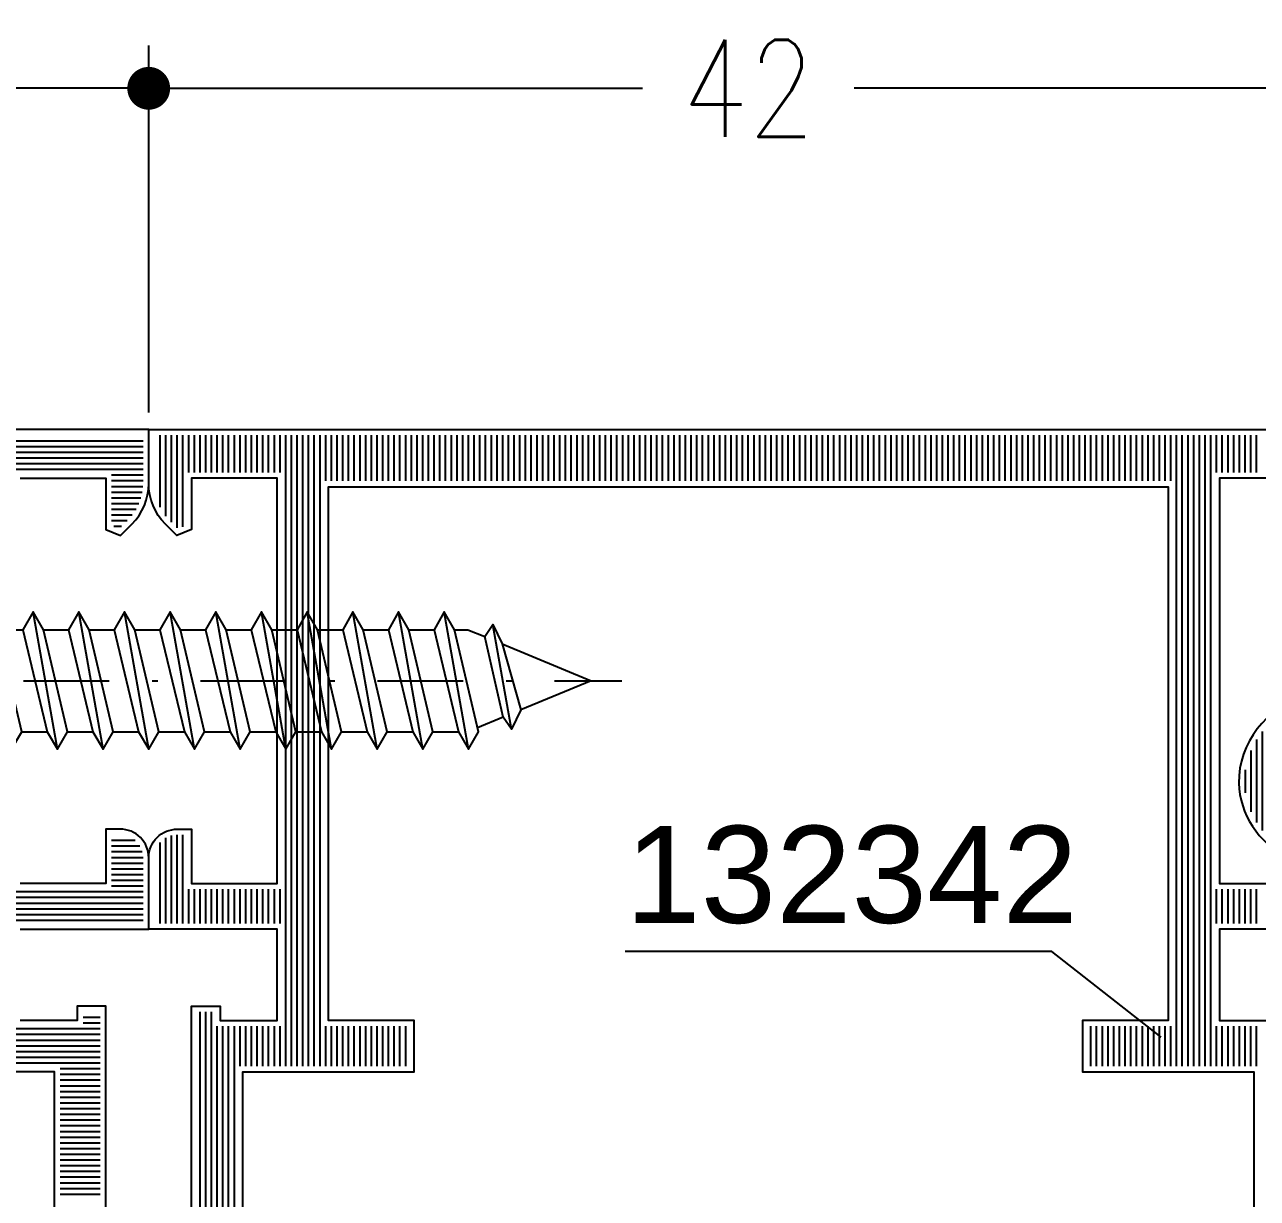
# Model space of a CAD drawing. Extents: x 15 to 184, y 134 to 230.
# Drawn here: x 50.03 to 71.62, y 188.63 to 209.2 of the extents above; entities that cross this region are included whole.
import ezdxf

# ---------------------------------------------------------------- set-up
doc = ezdxf.new("R2010")
doc.units = 0
doc.header["$LTSCALE"] = 6
doc.linetypes.add('CENTER', pattern=[1.02, 0.5, -0.25, 0.02, -0.25])
doc.layers.get('0').update_dxf_attribs({"color": 4, "linetype": 'CONTINUOUS'})
doc.layers.get('DEFPOINTS').update_dxf_attribs({"linetype": 'CONTINUOUS'})
for name, color, linetype in [('CENT_12', 40, 'CENTER'), ('CONST25', 3, 'CONTINUOUS'), ('DICHT_PAR', 3, 'CONTINUOUS'), ('DICHT_SCH', 3, 'CONTINUOUS'), ('KH_NOR', 7, 'CONTINUOUS'), ('KH_SCH', 3, 'CONTINUOUS'), ('KN_NOR', 7, 'CONTINUOUS'), ('KN_SCH', 3, 'CONTINUOUS'), ('LLMASSE', 7, 'CONTINUOUS'), ('PNR', 7, 'CONTINUOUS')]:
    doc.layers.add(name, color=color, linetype=linetype)
doc.styles.add('SIM80S00', font='simplex.shx', dxfattribs={"width": 0.8})
doc.styles.add('SWISSL', font='swissl_0.ttf')
doc.dimstyles.new('DOK-1ZU2-PUNKT', dxfattribs={"dimscale": 0.5, "dimtxt": 3.4, "dimasz": 1.5, "dimexe": 1.5, "dimexo": 0.6, "dimgap": 1.5, "dimtad": 0, "dimlfac": 2, "dimdsep": 46, "dimtxsty": 'SIM80S00', "dimblk": 'PUNKT', "dimblk1": 'PUNKT', "dimblk2": 'PUNKT', "dimcen": 0, "dimclrd": 3, "dimclre": 3, "dimclrt": 3, "dimadec": 0, "dimazin": 0, "dimtfac": 0.7, "dimtofl": 0, "dimtmove": 2, "dimatfit": 3, "dimldrblk": 'PUNKT', "dimfxl": 1, "dimtolj": 1, "dimarcsym": 0})

# ---------------------------------------------------------------- blocks, each defined once
blk = doc.blocks.new('*X8')
at = {"color": 0}
for p, q in [((68.60000000000001, 0.1999999999865872), (68.60000000000001, 41.80000000004023)), ((68.8, 0.1999999999811774), (68.8, 41.80000000005646)), ((69, 0.1999999999757676), (69, 41.80000000007269)), ((69.2, 0.1999999999703579), (69.2, 41.80000000008891)), ((69.4, 0.1999999999649481), (69.4, 41.80000000010514)), ((69.60000000000001, 0.1999999999595383), (69.60000000000001, 41.80000000012137)), ((47.8, 1.699999999999996), (47.8, 9.099999999999953)), ((48, 1.699999999999996), (48, 9.099999999999953)), ((48.2, 1.699999999999996), (48.2, 9.099999999999953)), ((48.40000000000001, 1.699999999999996), (48.40000000000001, 9.099999999999953)), ((48.6, 1.699999999999996), (48.6, 9.099999999999955)), ((48.8, 1.699999999999996), (48.8, 9.099999999999955)), ((49, 1.699999999999996), (49, 9.099999999999955)), ((52.8, 0.1999999999187748), (52.8, 6.100000000000065)), ((53, 0.1999999999261589), (53, 6.100000000000065)), ((53.2, 0.199999999933543), (53.2, 6.100000000000065)), ((53.40000000000001, 0.199999999940927), (53.40000000000001, 6.100000000000065)), ((53.6, 0.1999999999483111), (53.6, 6.100000000000065)), ((53.8, 0.1999999999556952), (53.8, 6.100000000000065)), ((43.2, 1.699999999999996), (43.2, 3.09999999999996)), ((43.40000000000001, 1.699999999999996), (43.40000000000001, 3.099999999999961)), ((43.6, 1.699999999999996), (43.6, 3.099999999999964)), ((43.8, 1.699999999999996), (43.8, 3.099999999999965)), ((44, 1.699999999999996), (44, 3.099999999999967)), ((44.2, 1.699999999999996), (44.2, 3.099999999999969)), ((44.40000000000001, 1.699999999999996), (44.40000000000001, 3.099999999999971)), ((44.6, 1.699999999999996), (44.6, 3.099999999999973)), ((44.8, 1.699999999999996), (44.8, 3.099999999999975)), ((45, 1.699999999999996), (45, 3.099999999999977)), ((45.2, 1.699999999999996), (45.2, 3.099999999999978)), ((45.40000000000001, 1.699999999999996), (45.40000000000001, 3.09999999999998)), ((45.6, 1.699999999999996), (45.6, 3.099999999999982)), ((45.8, 1.699999999999996), (45.8, 3.099999999999984)), ((46, 1.699999999999996), (46, 3.099999999999986)), ((46.2, 1.699999999999996), (46.2, 3.099999999999988)), ((46.40000000000001, 1.699999999999996), (46.40000000000001, 3.099999999999989)), ((46.6, 1.699999999999996), (46.6, 3.099999999999991)), ((46.8, 1.699999999999996), (46.8, 3.099999999999993)), ((47, 1.699999999999996), (47, 3.099999999999995)), ((47.2, 1.699999999999996), (47.2, 3.099999999999997)), ((47.40000000000001, 1.699999999999996), (47.40000000000001, 3.099999999999999)), ((47.6, 1.699999999999996), (47.6, 3.100000000000001)), ((49.2, 1.699999999999996), (49.2, 2.299999999999993)), ((49.40000000000001, 1.699999999999996), (49.40000000000001, 2.299999999999994)), ((54, 0.1999999999630793), (54, 1.299999999975175)), ((54.2, 0.1999999999704634), (54.2, 1.299999999983811)), ((54.40000000000001, 0.1999999999778475), (54.40000000000001, 1.299999999992447)), ((54.6, 0.1999999999852316), (54.6, 1.300000000001083)), ((54.8, 0.1999999999926157), (54.8, 1.300000000009719)), ((55, 0.1999999999999997), (55, 1.300000000018355)), ((55.2, 0.2254033306725743), (55.2, 1.300000000026991)), ((55.40000000000001, 0.3071796768112675), (55.40000000000001, 1.300000000035627)), ((55.6, 0.4708497375498517), (55.6, 1.300000000044263)), ((66.8, 0.7585786437626878), (66.8, 1.300000000003419)), ((67, 0.5784431261152603), (67, 1.300000000005698)), ((67.2, 0.4435652380833111), (67.2, 1.300000000007977)), ((67.4, 0.3434510600298082), (67.4, 1.300000000010257)), ((67.60000000000001, 0.2720475663577799), (67.60000000000001, 1.300000000012536)), ((67.8, 0.225884773938354), (67.8, 1.300000000014816)), ((68, 0.2030164002536159), (68, 1.300000000017095)), ((68.2, 0.1999999999974067), (68.2, 1.300000000019375)), ((68.4, 0.1999999999919969), (68.4, 1.300000000021654)), ((66.60000000000001, 0.9585786437626884), (66.60000000000001, 1.218796170286765))]:
    blk.add_line(p, q, dxfattribs=at)
blk = doc.blocks.new('B-LL132348')
at = {"layer": 'KN_NOR'}
blk.add_lwpolyline([(20.1999929999999, 1.499999999999997), (49.80000000000001, 1.499999999999996), (49.80000000000001, 2.499999999999995), (49.29999999999998, 2.499999999999994), (49.29999999994871, 4.499999999948724)], dxfattribs=at)
for points in [[(52.49999999994873, 4.500000000051281), (52.50000000009231, -9.230138875437888e-11), (55, -3.079134169858833e-16, 0.4142135626133889), (56, 1.000000000000001), (55.99999999993847, 1.500000000061535), (54.10000000002052, 1.499999999979493), (54.09999999997949, 4.499999999979495)], [(68.29999999994872, 4.500000000051279), (68.3000000000205, 1.500000000020514), (66.5, 1.5), (66.28786796564404, 0.9878679656440357), (66.68994949366115, 0.5857864376269044, 0.1989123673796576), (68.10416305603425, -8.881784197001252e-16), (70.00000000035894, -5.12812308177072e-11), (70.0000127271187, 42.00000000015383)]]:
    blk.add_lwpolyline(points, format="xyb", dxfattribs=at)
blk.add_lwpolyline([(68, 35.69999999999993), (49.30001272727236, 35.70000000000005), (49.30001272727247, 32.70000000000005), (47.49995672727232, 32.70000000000005), (47.49995672727232, 38.7), (22.50001272727263, 38.7), (22.50001272727263, 3.299999999999768), (47.5, 3.3), (47.5, 9.299999999999955), (49.30005599999981, 9.299999999999955), (49.30005599999981, 6.300000000000068), (68, 6.300000000000054), (68, 35.69999999999993)], close=True, dxfattribs=at)
at = {"layer": 'KN_SCH'}
blk.add_blockref('*X8', (0, 0), dxfattribs=at)
blk = doc.blocks.new('*X10')
at = {"color": 0}
for p, q in [((47.69995672727233, 38.8), (49.10001272729045, 38.8)), ((47.69995672727233, 38.6), (49.10001272729558, 38.6)), ((52.70001272742818, 38.8), (53.90001272727525, 38.8)), ((52.70001272744368, 38.6), (53.90001272727798, 38.6)), ((68.50001272740892, 38.8), (69.80001175746081, 38.8)), ((68.50001272742738, 38.6), (69.80001169685718, 38.6)), ((47.69995672727233, 38.40000000000001), (49.10001272730071, 38.40000000000001)), ((47.69995672727233, 38.2), (49.10001272730584, 38.2)), ((47.69995672727233, 38), (49.10001272731096, 38)), ((52.70001272745917, 38.40000000000001), (53.90001272728072, 38.40000000000001)), ((52.70001272747467, 38.2), (53.90001272728345, 38.2)), ((52.70001272749017, 38), (53.90001272728618, 38)), ((68.50001272744584, 38.40000000000001), (69.80001163625357, 38.40000000000001)), ((68.5000127274643, 38.2), (69.80001157564995, 38.2)), ((68.50001272748275, 38), (69.80001151504634, 38)), ((47.69995672727233, 37.8), (49.10001272731609, 37.8)), ((47.69995672727233, 37.6), (49.10001272732122, 37.6)), ((52.70001272750567, 37.8), (53.90001272728892, 37.8)), ((52.70001272752116, 37.6), (53.90001272729165, 37.6)), ((68.50001272750121, 37.8), (69.80001145444271, 37.8)), ((68.50001272751967, 37.6), (69.8000113938391, 37.6)), ((47.69995672727233, 37.4), (49.10001272732634, 37.4)), ((47.69995672727233, 37.2), (69.80001127263186, 37.2)), ((52.70001272753666, 37.4), (53.90001272729438, 37.4)), ((68.50001272753812, 37.4), (69.80001133323547, 37.4)), ((47.69995672727233, 37), (69.80001121202824, 37)), ((47.69995672727233, 36.8), (69.80001115142463, 36.8)), ((47.69995672727233, 36.6), (69.800011090821, 36.6)), ((47.69995672727233, 36.4), (69.80001103021739, 36.4)), ((47.69995672727233, 36.2), (69.80001096961377, 36.2)), ((47.69995672727233, 36), (69.80001090901015, 36)), ((47.69995672727233, 35.8), (49.10001272727235, 35.8)), ((47.69995672727233, 35.6), (49.10001272727236, 35.6)), ((68.19999999999999, 35.8), (69.80001084840653, 35.8)), ((68.19999999999999, 35.6), (69.80001078780292, 35.6)), ((47.69995672727233, 35.4), (49.10001272727236, 35.4)), ((47.69995672727233, 35.2), (49.10001272727237, 35.2)), ((47.69995672727233, 35), (49.10001272727238, 35)), ((68.19999999999999, 35.4), (69.8000107271993, 35.4)), ((68.19999999999999, 35.2), (69.80001066659568, 35.2)), ((68.19999999999999, 35), (69.80001060599206, 35)), ((47.69995672727233, 34.8), (49.10001272727239, 34.8)), ((47.69995672727233, 34.6), (49.10001272727239, 34.6)), ((68.19999999999999, 34.8), (69.80001054538845, 34.8)), ((68.19999999999999, 34.6), (69.80001048478482, 34.6)), ((47.69995672727233, 34.4), (49.10001272727241, 34.4)), ((47.69995672727233, 34.2), (49.10001272727241, 34.2)), ((68.19999999999999, 34.4), (69.80001042418121, 34.4)), ((68.19999999999999, 34.2), (69.8000103635776, 34.2)), ((47.69995672727233, 34), (49.10001272727242, 34)), ((47.69995672727233, 33.8), (49.10001272727243, 33.8)), ((68.19999999999999, 34), (69.80001030297397, 34)), ((68.19999999999999, 33.8), (69.80001024237036, 33.8)), ((47.69995672727233, 33.6), (49.10001272727244, 33.6)), ((47.69995672727233, 33.4), (49.10001272727244, 33.4)), ((68.19999999999999, 33.6), (69.80001018176674, 33.6)), ((68.19999999999999, 33.4), (69.80001012116313, 33.4)), ((47.69995672727233, 33.2), (49.10001272727245, 33.2)), ((47.69995672727233, 33), (49.10001272727246, 33)), ((68.19999999999999, 33.2), (69.8000100605595, 33.2)), ((68.19999999999999, 33), (69.80000999995589, 33)), ((68.19999999999999, 32.8), (69.80000993935226, 32.8)), ((68.19999999999999, 32.6), (69.80000987874865, 32.6)), ((68.19999999999999, 32.4), (69.80000981814503, 32.4)), ((68.19999999999999, 32.2), (69.80000975754142, 32.2)), ((68.19999999999999, 32), (69.80000969693779, 32)), ((68.19999999999999, 31.8), (69.80000963633418, 31.8)), ((68.19999999999999, 31.6), (69.80000957573056, 31.6)), ((68.19999999999999, 31.4), (69.80000951512694, 31.4)), ((68.19999999999999, 31.2), (69.80000945452332, 31.2)), ((68.19999999999999, 31), (69.80000939391971, 31)), ((68.19999999999999, 30.8), (69.80000933331608, 30.8)), ((68.19999999999999, 30.6), (69.80000927271247, 30.6)), ((68.19999999999999, 30.4), (69.80000921210885, 30.4)), ((68.19999999999999, 30.2), (69.80000915150524, 30.2)), ((68.19999999999999, 30), (69.80000909090161, 30)), ((68.19999999999999, 29.8), (69.800009030298, 29.8)), ((68.19999999999999, 29.6), (69.80000896969437, 29.6)), ((68.19999999999999, 29.4), (69.80000890909076, 29.4)), ((68.19999999999999, 29.2), (69.80000884848714, 29.2)), ((68.19999999999999, 29), (69.80000878788353, 29)), ((68.19999999999999, 28.8), (69.8000087272799, 28.8)), ((68.19999999999999, 28.6), (69.80000866667629, 28.6)), ((68.19999999999999, 28.4), (69.80000860607267, 28.4)), ((68.19999999999999, 28.2), (69.80000854546905, 28.2)), ((68.19999999999999, 28), (69.80000848486543, 28)), ((68.19999999999999, 27.8), (69.80000842426182, 27.8)), ((68.19999999999999, 27.6), (69.80000836365821, 27.6)), ((68.19999999999999, 27.4), (69.80000830305458, 27.4)), ((68.19999999999999, 27.2), (69.80000824245097, 27.2)), ((68.19999999999999, 27), (69.80000818184735, 27)), ((68.19999999999999, 26.8), (69.80000812124374, 26.8)), ((68.19999999999999, 26.6), (69.80000806064011, 26.6)), ((68.19999999999999, 26.4), (69.8000080000365, 26.4)), ((68.19999999999999, 26.2), (69.80000793943287, 26.2)), ((68.19999999999999, 26), (69.80000787882926, 26)), ((68.19999999999999, 25.8), (69.80000781822564, 25.8)), ((68.19999999999999, 25.6), (69.80000775762203, 25.6)), ((68.19999999999999, 25.4), (69.8000076970184, 25.4)), ((68.19999999999999, 25.2), (69.80000763641479, 25.2)), ((68.19999999999999, 25), (69.80000757581116, 25)), ((68.19999999999999, 24.8), (69.80000751520755, 24.8)), ((68.19999999999999, 24.6), (69.80000745460393, 24.6)), ((68.19999999999999, 24.4), (69.80000739400032, 24.4)), ((68.19999999999999, 24.2), (69.80000733339669, 24.2)), ((68.19999999999999, 24), (69.80000727279308, 24)), ((68.19999999999999, 23.8), (69.80000721218946, 23.8)), ((68.19999999999999, 23.6), (69.80000715158585, 23.6)), ((68.19999999999999, 23.4), (69.80000709098222, 23.4)), ((68.19999999999999, 23.2), (69.80000703037861, 23.2)), ((68.19999999999999, 23), (69.80000696977498, 23)), ((68.19999999999999, 22.8), (69.80000690917137, 22.8)), ((68.19999999999999, 22.6), (69.80000684856775, 22.6)), ((68.19999999999999, 22.4), (69.80000678796414, 22.4)), ((68.19999999999999, 22.2), (69.80000672736051, 22.2)), ((68.19999999999999, 22), (69.8000066667569, 22)), ((68.19999999999999, 21.8), (69.80000660615327, 21.8)), ((68.19999999999999, 21.6), (69.80000654554966, 21.6)), ((68.19999999999999, 21.4), (69.80000648494604, 21.4)), ((68.19999999999999, 21.2), (69.80000642434243, 21.2)), ((68.19999999999999, 21), (69.8000063637388, 21)), ((68.19999999999999, 20.8), (69.80000630313519, 20.8)), ((68.19999999999999, 20.6), (69.80000624253158, 20.6)), ((68.19999999999999, 20.4), (69.80000618192796, 20.4)), ((68.2, 20.2), (69.80000612132434, 20.2)), ((68.2, 20), (69.80000606072072, 20)), ((68.2, 19.8), (69.80000600011711, 19.8)), ((68.2, 19.6), (69.80000593951348, 19.6)), ((68.2, 19.4), (69.80000587890987, 19.4)), ((68.2, 19.2), (69.80000581830625, 19.2)), ((68.2, 19), (69.80000575770264, 19)), ((68.2, 18.8), (69.80000569709901, 18.8)), ((68.2, 18.6), (69.8000056364954, 18.6)), ((68.2, 18.4), (69.80000557589177, 18.4)), ((68.2, 18.2), (69.80000551528816, 18.2)), ((68.2, 18), (69.80000545468454, 18)), ((68.2, 17.8), (69.80000539408093, 17.8)), ((68.2, 17.6), (69.8000053334773, 17.6)), ((68.2, 17.4), (69.80000527287369, 17.4)), ((68.2, 17.2), (69.80000521227007, 17.2)), ((68.2, 17), (69.80000515166645, 17)), ((68.2, 16.8), (69.80000509106283, 16.8)), ((68.2, 16.6), (69.80000503045922, 16.6)), ((68.2, 16.4), (69.80000496985559, 16.4)), ((68.2, 16.2), (69.80000490925198, 16.2)), ((68.2, 16), (69.80000484864836, 16)), ((68.2, 15.8), (69.80000478804475, 15.8)), ((68.2, 15.6), (69.80000472744112, 15.6)), ((68.2, 15.4), (69.80000466683751, 15.4)), ((68.2, 15.2), (69.80000460623388, 15.2)), ((68.2, 15), (69.80000454563027, 15)), ((68.2, 14.8), (69.80000448502665, 14.8)), ((68.2, 14.6), (69.80000442442304, 14.6)), ((68.2, 14.4), (69.80000436381941, 14.4)), ((68.2, 14.2), (69.8000043032158, 14.2)), ((68.2, 14), (69.80000424261218, 14)), ((68.2, 13.8), (69.80000418200856, 13.8)), ((68.2, 13.6), (69.80000412140495, 13.6)), ((68.2, 13.4), (69.80000406080133, 13.4)), ((68.2, 13.2), (69.80000400019772, 13.2)), ((68.2, 13), (69.80000393959409, 13)), ((68.2, 12.8), (69.80000387899048, 12.8)), ((68.2, 12.6), (69.80000381838686, 12.6)), ((68.2, 12.4), (69.80000375778324, 12.4)), ((68.2, 12.2), (69.80000369717962, 12.2)), ((68.2, 12), (69.80000363657601, 12)), ((68.2, 11.8), (69.80000357597238, 11.8)), ((68.2, 11.6), (69.80000351536877, 11.6)), ((68.2, 11.4), (69.80000345476515, 11.4)), ((68.2, 11.2), (69.80000339416154, 11.2)), ((68.2, 11), (69.80000333355791, 11)), ((68.2, 10.8), (69.8000032729543, 10.8)), ((68.2, 10.6), (69.80000321235067, 10.6)), ((68.2, 10.4), (69.80000315174706, 10.4)), ((68.2, 10.2), (69.80000309114344, 10.2)), ((68.2, 10), (69.80000303053983, 10)), ((68.2, 9.8), (69.8000029699362, 9.8)), ((68.2, 9.600000000000001), (69.80000290933259, 9.600000000000001)), ((68.2, 9.4), (69.80000284872897, 9.4)), ((68.2, 9.200000000000001), (69.80000278812535, 9.200000000000001)), ((47.7, 9), (49.10005599999982, 9)), ((47.7, 8.8), (49.10005599999982, 8.8)), ((68.2, 9), (69.80000272752173, 9)), ((68.2, 8.8), (69.80000266691812, 8.8)), ((47.7, 8.6), (49.10005599999982, 8.6)), ((47.7, 8.4), (49.10005599999982, 8.4)), ((68.2, 8.6), (69.8000026063145, 8.6)), ((68.2, 8.4), (69.80000254571088, 8.4)), ((47.7, 8.200000000000001), (49.10005599999982, 8.200000000000001)), ((47.7, 8), (49.10005599999981, 8)), ((47.7, 7.800000000000001), (49.10005599999981, 7.800000000000001)), ((68.2, 8.200000000000001), (69.80000248510726, 8.200000000000001)), ((68.2, 8), (69.80000242450365, 8)), ((68.2, 7.800000000000001), (69.80000236390002, 7.800000000000001)), ((47.7, 7.600000000000001), (49.10005599999981, 7.600000000000001)), ((47.7, 7.4), (49.10005599999981, 7.4)), ((68.2, 7.600000000000001), (69.80000230329641, 7.600000000000001)), ((68.2, 7.4), (69.80000224269278, 7.4)), ((47.7, 7.2), (49.10005599999981, 7.2)), ((47.7, 7), (49.10005599999981, 7)), ((68.2, 7.2), (69.80000218208917, 7.2)), ((68.2, 7), (69.80000212148555, 7)), ((47.7, 6.800000000000001), (49.10005599999981, 6.800000000000001)), ((47.7, 6.600000000000001), (49.10005599999981, 6.600000000000001)), ((68.2, 6.800000000000001), (69.80000206088194, 6.800000000000001)), ((68.2, 6.600000000000001), (69.80000200027833, 6.600000000000001)), ((47.7, 6.4), (49.10005599999981, 6.4)), ((47.7, 6.2), (49.10005599999981, 6.2)), ((68.2, 6.4), (69.8000019396747, 6.4)), ((68.2, 6.2), (69.80000187907109, 6.2)), ((47.7, 6), (69.80000181846746, 6)), ((47.7, 5.800000000000001), (69.80000175786385, 5.800000000000001)), ((47.7, 5.600000000000001), (69.80000169726023, 5.600000000000001)), ((47.7, 5.4), (69.80000163665662, 5.4)), ((47.7, 5.2), (69.80000157605299, 5.2)), ((47.70000000000001, 5), (69.80000151544938, 5)), ((47.70000000000001, 4.800000000000001), (69.80000145484576, 4.800000000000001)), ((47.70000000000001, 4.600000000000001), (49.09999999994615, 4.600000000000001)), ((47.70000000000001, 4.4), (49.09999999995127, 4.4)), ((52.69999999994553, 4.600000000000001), (53.89999999997812, 4.600000000000001)), ((52.69999999995191, 4.4), (53.89999999998086, 4.4)), ((68.49999999994634, 4.600000000000001), (69.80000139424214, 4.600000000000001)), ((68.49999999995113, 4.4), (69.80000133363852, 4.4)), ((47.70000000000001, 4.2), (49.0999999999564, 4.2)), ((47.70000000000001, 4), (49.09999999996153, 4)), ((52.69999999995829, 4.2), (53.89999999998359, 4.2)), ((52.69999999996467, 4), (53.89999999998633, 4)), ((68.49999999995592, 4.2), (69.80000127303491, 4.2)), ((68.49999999996069, 4), (69.80000121243128, 4)), ((47.70000000000001, 3.8), (49.09999999996665, 3.8)), ((47.70000000000001, 3.6), (49.09999999997178, 3.6)), ((52.69999999997106, 3.8), (53.89999999998906, 3.8)), ((52.69999999997744, 3.6), (53.8999999999918, 3.6)), ((68.49999999996548, 3.8), (69.80000115182767, 3.8)), ((68.49999999997026, 3.6), (69.80000109122405, 3.6)), ((47.70000000000001, 3.4), (49.0999999999769, 3.4)), ((47.70000000000001, 3.2), (49.09999999998203, 3.2)), ((52.69999999998382, 3.4), (53.89999999999453, 3.4)), ((52.6999999999902, 3.2), (53.89999999999727, 3.2)), ((68.49999999997505, 3.4), (69.80000103062044, 3.4)), ((68.49999999997983, 3.2), (69.80000097001681, 3.2)), ((20.8999929999871, 3), (49.09999999998715, 3)), ((20.89999299999223, 2.8), (49.09999999999228, 2.8)), ((20.89999299999735, 2.6), (49.09999999999741, 2.6)), ((52.69999999999659, 3), (53.90000000000001, 3)), ((52.70000000000297, 2.8), (53.90000000000275, 2.8)), ((52.70000000000935, 2.6), (53.90000000000548, 2.6)), ((68.49999999998461, 3), (69.8000009094132, 3)), ((68.4999999999894, 2.8), (69.80000084880957, 2.8)), ((68.49999999999419, 2.6), (69.80000078820596, 2.6)), ((20.39999299999989, 2.2), (49.6, 2.2)), ((20.89999300000248, 2.4), (49.10000000000253, 2.4)), ((52.70000000001573, 2.4), (53.90000000000822, 2.4)), ((52.70000000002211, 2.2), (53.90000000001096, 2.2)), ((68.49999999999896, 2.4), (69.80000072760234, 2.4)), ((68.50000000000375, 2.2), (69.80000066699873, 2.2)), ((20.39999299999989, 2), (49.60000000000001, 2)), ((20.39999299999989, 1.8), (49.60000000000001, 1.8)), ((52.70000000002849, 2), (53.90000000001369, 2)), ((52.70000000003488, 1.8), (53.90000000001643, 1.8)), ((68.50000000000854, 2), (69.8000006063951, 2)), ((68.50000000001332, 1.8), (69.80000054579149, 1.8)), ((52.70000000004126, 1.6), (53.90000000001916, 1.6)), ((52.70000000004764, 1.4), (53.9000000000219, 1.4)), ((68.5000000000181, 1.6), (69.80000048518787, 1.6)), ((68.5000000000229, 1.4), (69.80000042458425, 1.4)), ((52.70000000005402, 1.2), (55.79999999997538, 1.2)), ((52.7000000000604, 1), (55.79999999999995, 1)), ((66.5585786437627, 1), (69.80000030337702, 1)), ((66.59221437134656, 1.2), (69.80000036398063, 1.2)), ((52.70000000006678, 0.8), (55.77459666932742, 0.8)), ((52.70000000007316, 0.6000000000000001), (55.69282032318873, 0.6000000000000001)), ((66.75857864376269, 0.8), (69.8000002427734, 0.8)), ((66.97279220613584, 0.6000000000000001), (69.80000018216978, 0.6000000000000001)), ((52.70000000007954, 0.4), (55.52915026245015, 0.4)), ((67.27954193091081, 0.3999999999999999), (69.80000012156616, 0.4))]:
    blk.add_line(p, q, dxfattribs=at)
blk = doc.blocks.new('B-LL132342')
at = {"layer": 'KH_NOR'}
blk.add_lwpolyline([(20.1999929999999, 1.499999999999997), (49.80000000000001, 1.499999999999996), (49.80000000000001, 2.499999999999995), (49.29999999999998, 2.499999999999994), (49.29999999994871, 4.499999999948724), (52.49999999994873, 4.500000000051281), (52.50000000009231, -9.230138875437888e-11), (55, -3.079134169858833e-16, 0.4142135626133889), (56, 1.000000000000001), (55.99999999993847, 1.500000000061535), (54.10000000002052, 1.499999999979493), (54.09999999997949, 4.499999999979495), (68.29999999994872, 4.500000000051279), (68.3000000000205, 1.500000000020514), (66.5, 1.5), (66.28786796564404, 0.9878679656440357), (66.68994949366115, 0.5857864376269044, 0.1989123673796576), (68.10416305603425, -8.881784197001252e-16), (70.00000000035894, -5.12812308177072e-11), (70.0000127271187, 42.00000000015383)], format="xyb", dxfattribs=at)
for points in [[(68.30001272725201, 40.50000000002051), (68.3000127275289, 37.49999999984617), (54.10001272729302, 37.49999999997949), (54.10001272725201, 40.49999999997949)], [(52.50001272718023, 41.9999999999077), (52.5000127275289, 37.49999999984617), (49.30001272732379, 37.49999999994872), (49.30001272727251, 39.50000000000001)]]:
    blk.add_lwpolyline(points, dxfattribs=at)
blk.add_lwpolyline([(22.50001272727264, 3.299999999999767), (47.50000000000001, 3.3), (47.5, 9.299999999999955), (49.30005599999981, 9.299999999999955), (49.30005599999981, 6.300000000000068), (68, 6.300000000000054), (68, 35.69999999999993), (49.30001272727236, 35.70000000000005), (49.30001272727247, 32.70000000000005), (47.49995672727232, 32.70000000000005), (47.49995672727231, 38.7), (22.50001272727263, 38.7), (22.50001272727264, 3.299999999999767)], close=True, dxfattribs=at)
at = {"layer": 'KH_SCH'}
blk.add_blockref('*X10', (0, 0), dxfattribs=at)
blk = doc.blocks.new('PUNKT')
at = {"color": 0, "linetype": 'CONTINUOUS'}
blk.add_line((-0.5, 0), (-1, 0), dxfattribs=at)
at = {"color": 0, "linetype": 'CONTINUOUS', "const_width": 0.5}
blk.add_lwpolyline([(-0.25, 0, 1), (0.25, 0, 1)], format="xyb", close=True, dxfattribs=at)
blk = doc.blocks.new('*D35')
at = {"color": 3, "linetype": 'ByBlock', "transparency": 16777216}
for p, q in [((31.20583859206397, 202.4000046136364), (31.20583859206397, 208.829465961509)), ((52.20583859216649, 202.3999982502565), (52.20583859216649, 208.829465961509)), ((31.95583859206397, 208.079465961509), (39.85488621116286, 208.079465961509)), ((51.45583859216649, 208.079465961509), (43.55679097306761, 208.079465961509))]:
    blk.add_line(p, q, dxfattribs=at)
at = {"layer": 'DEFPOINTS', "color": 0, "linetype": 'ByBlock', "transparency": 16777216}
for p in [(52.20583859216649, 208.079465961509), (31.20583859206397, 202.1000046136364), (52.20583859216649, 202.0999982502565)]:
    blk.add_point(p, dxfattribs=at)
at = {"color": 3, "linetype": 'ByBlock', "transparency": 16777216, "xscale": 0.75, "yscale": 0.75, "zscale": 0.75, "rotation": 180}
blk.add_blockref('PUNKT', (31.20583859206397, 208.079465961509), dxfattribs=at)
at = {"color": 3, "linetype": 'ByBlock', "transparency": 16777216, "xscale": 0.75, "yscale": 0.75, "zscale": 0.75}
blk.add_blockref('PUNKT', (52.20583859216649, 208.079465961509), dxfattribs=at)
at = {"color": 3, "linetype": 'ByBlock', "transparency": 16777216, "insert": (41.70583859211523, 208.079465961509), "char_height": 1.7, "attachment_point": 5, "style": 'SIM80S00'}
blk.add_mtext('\\A1;42', dxfattribs=at)
blk = doc.blocks.new('*D36')
at = {"color": 3, "linetype": 'ByBlock', "transparency": 16777216}
for p, q in [((52.20583859216649, 202.3999982502565), (52.20583859216649, 208.829465961509)), ((73.20583859226905, 202.4000046136364), (73.20583859226905, 208.829465961509)), ((52.95583859216649, 208.079465961509), (60.85488621126539, 208.079465961509)), ((72.45583859226905, 208.079465961509), (64.55679097317015, 208.079465961509))]:
    blk.add_line(p, q, dxfattribs=at)
at = {"layer": 'DEFPOINTS', "color": 0, "linetype": 'ByBlock', "transparency": 16777216}
for p in [(73.20583859226905, 208.079465961509), (52.20583859216649, 202.0999982502565), (73.20583859226905, 202.1000046136364)]:
    blk.add_point(p, dxfattribs=at)
at = {"color": 3, "linetype": 'ByBlock', "transparency": 16777216, "xscale": 0.75, "yscale": 0.75, "zscale": 0.75, "rotation": 180}
blk.add_blockref('PUNKT', (52.20583859216649, 208.079465961509), dxfattribs=at)
at = {"color": 3, "linetype": 'ByBlock', "transparency": 16777216, "xscale": 0.75, "yscale": 0.75, "zscale": 0.75}
blk.add_blockref('PUNKT', (73.20583859226905, 208.079465961509), dxfattribs=at)
at = {"color": 3, "linetype": 'ByBlock', "transparency": 16777216, "insert": (62.70583859221777, 208.079465961509), "char_height": 1.7, "attachment_point": 5, "style": 'SIM80S00'}
blk.add_mtext('\\A1;42', dxfattribs=at)
blk = doc.blocks.new('003')
at = {"layer": 'CENT_12', "linetype": 'CENTER'}
blk.add_lwpolyline([(-4.083084397762079, 0), (54.0710286918814, 5.684341886080801e-14)], dxfattribs=at)
at = {"layer": 'CONST25'}
blk.add_lwpolyline([(-3.500000000000085, 0, -0.1638335059844092), (-2.033705591735156, 4.354838709677381, -0.2344685383368201), (-1.237357592883086, 4.75), (0, 4.75), (0, -4.75), (-1.237357592883086, -4.75, -0.234468538336819), (-2.033705591735156, -4.354838709677381, -0.1638335059844072)], format="xyb", close=True, dxfattribs=at)
for points in [[(-3.139407869106861, 2.249999999999886), (-1.500000000000085, 2.249999999999886)], [(-1.500000000000085, 2.25), (-0.8971143170300593, 0)], [(16.70000000000013, -2.39999999999992), (15.85186722279241, 2.410000000000025)], [(18.30000000000013, -2.39999999999992), (17.4518672227924, 2.410000000000025)], [(19.90000000000012, -2.39999999999992), (19.0518672227924, 2.410000000000025)], [(21.50000000000011, -2.39999999999992), (20.65186722279239, 2.410000000000025)], [(23.10000000000011, -2.39999999999992), (22.25186722279238, 2.410000000000025)], [(24.7000000000001, -2.39999999999992), (23.85186722279238, 2.410000000000025)], [(26.3000000000001, -2.39999999999992), (25.45186722279237, 2.410000000000025)], [(27.90000000000009, -2.39999999999992), (27.05186722279237, 2.410000000000025)], [(29.50000000000009, -2.39999999999992), (28.65186722279236, 2.410000000000025)], [(31.10000000000009, -2.39999999999992), (30.25186722279236, 2.410000000000025)], [(32.70000000000008, -2.39999999999992), (31.85186722279236, 2.410000000000025)], [(34.30000000000008, -2.39999999999992), (33.45186722279235, 2.410000000000025)], [(35.90000000000007, -2.39999999999992), (35.05186722279235, 2.410000000000025)], [(37.50000000000006, -2.39999999999992), (36.65186722279234, 2.410000000000025)], [(39.10000000000006, -2.39999999999992), (38.25186722279233, 2.410000000000025)], [(40.70000000000005, -2.39999999999992), (39.85186722279233, 2.410000000000025)], [(42.30000000000005, -2.39999999999992), (41.45186722279232, 2.410000000000025)], [(43.90000000000004, -2.39999999999992), (43.05186722279232, 2.410000000000025)], [(45.50000000000004, -2.39999999999992), (44.65186722279231, 2.410000000000025)], [(47.10000000000003, -2.39999999999992), (46.25186722279231, 2.410000000000025)], [(48.70000000000002, -2.39999999999992), (47.85186722279233, 2.410000000000025)], [(0.6999999999999886, 1.79000000000002), (15.49391005589487, 1.79000000000002)], [(16.20982438968997, 1.79000000000002), (17.09391005589484, 1.79000000000002)], [(17.80982438968996, 1.79000000000002), (18.69391005589483, 1.790000000000077)], [(19.40982438968996, 1.790000000000077), (20.29391005589483, 1.790000000000077)], [(21.00982438968995, 1.790000000000077), (21.89391005589482, 1.790000000000077)], [(22.60982438968995, 1.790000000000077), (23.49391005589482, 1.790000000000077)], [(24.20982438968994, 1.790000000000077), (25.09391005589481, 1.790000000000077)], [(25.80982438968994, 1.790000000000077), (26.6939100558948, 1.790000000000077)], [(27.40982438968993, 1.790000000000077), (28.2939100558948, 1.790000000000077)], [(29.00982438968992, 1.790000000000077), (29.89391005589479, 1.790000000000077)], [(30.60982438968993, 1.790000000000077), (31.49391005589479, 1.790000000000077)], [(32.20982438968992, 1.790000000000077), (33.09391005589479, 1.790000000000077)], [(33.80982438968991, 1.790000000000077), (34.69391005589478, 1.790000000000077)], [(35.40982438968991, 1.790000000000077), (36.29391005589478, 1.790000000000077)], [(37.0098243896899, 1.790000000000077), (37.89391005589477, 1.790000000000077)], [(38.6098243896899, 1.790000000000077), (39.49391005589477, 1.790000000000077)], [(40.20982438968989, 1.790000000000077), (41.09391005589476, 1.790000000000077)], [(41.80982438968989, 1.790000000000077), (42.69391005589475, 1.790000000000077)], [(43.40982438968988, 1.790000000000077), (44.29391005589475, 1.790000000000077)], [(45.0098243896899, 1.790000000000077), (45.89391005589474, 1.790000000000077)], [(46.6098243896899, 1.790000000000077), (47.49391005589477, 1.790000000000077)], [(48.20982438968989, 1.790000000000077), (48.67855772335225, 1.790000000000077)], [(48.67855772335225, 1.790000000000077), (49.26607062994692, 1.546644186019307)], [(50.20124253543597, -1.69993672502477), (49.55383828416459, 1.971675235153896)], [(-3.342016756583376, 1.499999999999886), (-1.443980580131324, 1.499999999999886)], [(-3.430217387990325, 0.9999999999999432), (-1.500000000000085, 1)], [(49.88463491005152, 1.290426472000433), (53.00000000000004, 5.684341886080801e-14), (50.52804262514028, -1.023918270275033)], [(14.22085402257852, 3.845889597187124e-05), (14.64781633579446, -1.789999999999907), (15.00000000000014, -2.39999999999992), (15.3521836642058, -1.789999999999907), (14.9310040269479, 5.684341886080801e-14), (14.46925578806764, 0.6100000000000705), (14.22077890447591, -0.0001459969332699984)], [(15.00000000000014, -2.39999999999992), (14.46925578806764, 0.6100000000000705)], [(-1.500000000000085, -2.25), (-0.8971143170300593, 0)], [(-3.430217387990325, -1.000000000000114), (-1.500000000000085, -1.000000000000114)], [(49.91452548152376, -1.278045391909416), (49.0190029382074, -1.64898297476185)], [(-3.342016756583348, -1.500000000000057), (-1.443980580127544, -1.5)], [(0.6999999999999886, -1.789999999999907), (14.64781633579449, -1.789999999999907)], [(15.3521836642058, -1.789999999999907), (16.34781633579445, -1.789999999999907)], [(17.05218366420581, -1.789999999999907), (17.94781633579441, -1.789999999999907)], [(18.65218366420578, -1.789999999999907), (19.54781633579444, -1.789999999999907)], [(20.2521836642058, -1.789999999999907), (21.14781633579443, -1.789999999999907)], [(21.8521836642058, -1.789999999999907), (22.74781633579443, -1.789999999999907)], [(23.45218366420579, -1.789999999999907), (24.34781633579442, -1.789999999999907)], [(25.05218366420578, -1.789999999999907), (25.94781633579441, -1.789999999999907)], [(26.65218366420578, -1.789999999999907), (27.54781633579441, -1.789999999999907)], [(28.25218366420577, -1.789999999999907), (29.1478163357944, -1.789999999999907)], [(29.85218366420577, -1.789999999999907), (30.7478163357944, -1.789999999999907)], [(31.45218366420577, -1.789999999999907), (32.3478163357944, -1.789999999999907)], [(33.05218366420576, -1.789999999999907), (33.94781633579439, -1.789999999999907)], [(34.65218366420576, -1.789999999999907), (35.54781633579439, -1.789999999999907)], [(36.25218366420575, -1.789999999999907), (37.14781633579438, -1.789999999999907)], [(37.85218366420575, -1.789999999999907), (38.74781633579438, -1.789999999999907)], [(39.45218366420574, -1.789999999999907), (40.34781633579437, -1.789999999999907)], [(41.05218366420574, -1.789999999999907), (41.94781633579436, -1.789999999999907)], [(42.65218366420573, -1.789999999999907), (43.54781633579436, -1.789999999999907)], [(44.25218366420572, -1.789999999999907), (45.14781633579435, -1.789999999999907)], [(45.85218366420572, -1.789999999999907), (46.74781633579438, -1.789999999999907)], [(47.45218366420571, -1.789999999999907), (48.34781633579437, -1.789999999999907)], [(-3.139407869106833, -2.25), (-1.500000000000085, -2.25)]]:
    blk.add_lwpolyline(points, dxfattribs=at)
for points in [[(16.20982438968997, 1.790000000000077), (15.85186722279241, 2.410000000000025), (15.49391005589484, 1.790000000000077), (16.34781633579445, -1.789999999999907), (16.70000000000013, -2.39999999999992), (17.05218366420581, -1.789999999999907)], [(17.80982438968996, 1.790000000000077), (17.4518672227924, 2.410000000000025), (17.09391005589484, 1.790000000000077), (17.94781633579444, -1.789999999999907), (18.30000000000013, -2.39999999999992), (18.65218366420581, -1.789999999999907)], [(19.40982438968996, 1.790000000000077), (19.0518672227924, 2.410000000000025), (18.69391005589483, 1.790000000000077), (19.54781633579444, -1.789999999999907), (19.90000000000012, -2.39999999999992), (20.2521836642058, -1.789999999999907)], [(21.00982438968995, 1.790000000000077), (20.65186722279239, 2.410000000000025), (20.29391005589483, 1.790000000000077), (21.14781633579443, -1.789999999999907), (21.50000000000011, -2.39999999999992), (21.8521836642058, -1.789999999999907)], [(22.60982438968995, 1.790000000000077), (22.25186722279238, 2.410000000000025), (21.89391005589482, 1.790000000000077), (22.74781633579443, -1.789999999999907), (23.10000000000011, -2.39999999999992), (23.45218366420579, -1.789999999999907)], [(24.20982438968994, 1.790000000000077), (23.85186722279238, 2.410000000000025), (23.49391005589482, 1.790000000000077), (24.34781633579442, -1.789999999999907), (24.7000000000001, -2.39999999999992), (25.05218366420578, -1.789999999999907)], [(25.80982438968994, 1.790000000000077), (25.45186722279237, 2.410000000000025), (25.09391005589481, 1.790000000000077), (25.94781633579441, -1.789999999999907), (26.3000000000001, -2.39999999999992), (26.65218366420578, -1.789999999999907)], [(27.40982438968993, 1.790000000000077), (27.05186722279237, 2.410000000000025), (26.6939100558948, 1.790000000000077), (27.54781633579441, -1.789999999999907), (27.90000000000009, -2.39999999999992), (28.25218366420577, -1.789999999999907)], [(29.00982438968992, 1.790000000000077), (28.65186722279236, 2.410000000000025), (28.2939100558948, 1.790000000000077), (29.1478163357944, -1.789999999999907), (29.50000000000009, -2.39999999999992), (29.85218366420577, -1.789999999999907)], [(30.60982438968993, 1.790000000000077), (30.25186722279236, 2.410000000000025), (29.89391005589479, 1.790000000000077), (30.7478163357944, -1.789999999999907), (31.10000000000009, -2.39999999999992), (31.45218366420577, -1.789999999999907)], [(32.20982438968992, 1.790000000000077), (31.85186722279236, 2.410000000000025), (31.49391005589479, 1.790000000000077), (32.3478163357944, -1.789999999999907), (32.70000000000008, -2.39999999999992), (33.05218366420576, -1.789999999999907)], [(33.80982438968991, 1.790000000000077), (33.45186722279235, 2.410000000000025), (33.09391005589479, 1.790000000000077), (33.94781633579439, -1.789999999999907), (34.30000000000008, -2.39999999999992), (34.65218366420576, -1.789999999999907)], [(35.40982438968991, 1.790000000000077), (35.05186722279235, 2.410000000000025), (34.69391005589478, 1.790000000000077), (35.54781633579439, -1.789999999999907), (35.90000000000007, -2.39999999999992), (36.25218366420575, -1.789999999999907)], [(37.0098243896899, 1.790000000000077), (36.65186722279234, 2.410000000000025), (36.29391005589478, 1.790000000000077), (37.14781633579438, -1.789999999999907), (37.50000000000006, -2.39999999999992), (37.85218366420575, -1.789999999999907)], [(38.6098243896899, 1.790000000000077), (38.25186722279233, 2.410000000000025), (37.89391005589477, 1.790000000000077), (38.74781633579438, -1.789999999999907), (39.10000000000006, -2.39999999999992), (39.45218366420574, -1.789999999999907)], [(40.20982438968989, 1.790000000000077), (39.85186722279233, 2.410000000000025), (39.49391005589477, 1.790000000000077), (40.34781633579437, -1.789999999999907), (40.70000000000005, -2.39999999999992), (41.05218366420574, -1.789999999999907)], [(41.80982438968989, 1.790000000000077), (41.45186722279232, 2.410000000000025), (41.09391005589476, 1.790000000000077), (41.94781633579436, -1.789999999999907), (42.30000000000005, -2.39999999999992), (42.65218366420573, -1.789999999999907)], [(43.40982438968988, 1.790000000000077), (43.05186722279232, 2.410000000000025), (42.69391005589475, 1.790000000000077), (43.54781633579436, -1.789999999999907), (43.90000000000004, -2.39999999999992), (44.25218366420572, -1.789999999999907)], [(45.0098243896899, 1.790000000000077), (44.65186722279231, 2.410000000000025), (44.29391005589475, 1.790000000000077), (45.14781633579435, -1.789999999999907), (45.50000000000004, -2.39999999999992), (45.85218366420572, -1.789999999999907)], [(46.6098243896899, 1.790000000000077), (46.25186722279231, 2.410000000000025), (45.89391005589474, 1.790000000000077), (46.74781633579438, -1.789999999999907), (47.10000000000003, -2.39999999999992), (47.45218366420571, -1.789999999999907)], [(48.20982438968989, 1.790000000000077), (47.85186722279233, 2.410000000000025), (47.49391005589474, 1.790000000000077), (48.34781633579437, -1.789999999999907), (48.70000000000002, -2.39999999999992), (49.05218366420571, -1.789999999999907)], [(49.26607062994692, 1.546644186019307), (49.55383828416459, 1.971675235153896), (49.88463491005152, 1.290426472000433), (50.52804262514028, -1.023918270275033), (50.20124253543597, -1.69993672502477), (49.91452548152376, -1.278045391909416)]]:
    blk.add_lwpolyline(points, close=True, dxfattribs=at)
for centre, radius, start, end in [((-4.819043873157369, 1.625), 3.377377271188834, 349.3356704769321, 10.66432952306891), ((0.6999999999999886, 2.490000000000009), 0.7000000000000001, 180, 270.0000000000001), ((-6.787843380307351, -1.13686837721616e-13), 3.50337727118889, 343.4149171095057, 16.58508289049441), ((-9.595851032751881, 0), 8.157377271188835, 352.9584886271688, 7.041511372830805), ((-4.819043873157369, -1.625), 3.377377271188834, 349.3356704769311, 10.66432952306795), ((0.6999999999999886, -2.489999999999952), 0.7000000000000001, 90, 180)]:
    blk.add_arc(centre, radius, start, end, dxfattribs=at)
blk = doc.blocks.new('B-LL190524')
at = {"layer": 'DICHT_SCH'}
h = blk.add_hatch(dxfattribs=at)
h.set_pattern_fill('DOTS', color=256, scale=13, style=0)
h.set_pattern_definition([(0, (-3.92410173595469, -2.758173902722573), (0.40625, 0.8125), [0, -0.8125])])
edge = h.paths.add_edge_path()
edge.add_arc((-3.317893153427004, 5.088597082690742), 2.499763217195936, 209.9886112795734, 263.450962235275, ccw=False)
edge.add_line((-5.482999999999979, 3.839145809143589), (-5.633999999999979, 4.100145809143591))
edge.add_arc((-6.50001270594689, 3.600149227737461), 0.9999872940589334, 30.00019413945395, 180.0001958734893)
edge.add_line((-7.49999999999998, 3.600145809143591), (-7.49999999999998, -0.3688541908564105))
edge.add_arc((-3.4998941207474, -0.3683754952568121), 4.000105907895506, 180.0068566278557, 244.0067749354298)
edge.add_line((-5.252999999999978, -3.963854190856409), (-4.85099999999998, -4.159854190856411))
edge.add_arc((-4.981615732636898, -4.428688760415451), 0.2988854218630834, 30.086777426792025, 64.08677712434991, ccw=False)
edge.add_line((-4.722999999999979, -4.278854190856411), (-4.566999999999981, -4.549854190856411))
edge.add_arc((-5.000006552633277, -4.799857741136122), 0.4999964497632269, -89.99924911820318, 30.000704658509278, ccw=False)
edge.add_line((-4.99999999999998, -5.299854190856411), (-5.30899999999998, -5.299854190856411))
edge.add_arc((-5.308858300480525, -5.599575336897352), 0.2997211795366636, 90.02708779118912, 135.3271954413014)
edge.add_line((-5.521999999999981, -5.388854190856414), (-6.34299999999998, -6.218854190856412))
edge.add_arc((-3.49939011838534, -9.032883733510333), 4.000609881723719, 135.2995618859506, 179.9995768971643)
edge.add_line((-7.49999999999998, -9.03285419085641), (-7.49999999999998, -11.79985419085641))
edge.add_arc((-6.800168349461039, -11.79985721048099), 0.699831650545456, 179.9997527809096, 354.9997836046462)
edge.add_line((-6.10299999999998, -11.86085419085641), (-6.027999999999979, -11.00885419085641))
edge.add_arc((-2.042363297241508, -11.3574111131723), 4.000848891731571, 124.7180367418269, 175.0020130776353, ccw=False)
edge.add_arc((-21.40454471195387, 16.5911929858545), 29.99942377251496, 304.7127477539026, 314.9966204203074)
edge.add_line((-0.1929999999999907, -4.622854190856426), (0.8120000000000207, -3.616854190856412))
edge.add_arc((0.6003736228409794, -3.405036694926893), 0.2994200646104273, 314.9741399064044, 434.974093683117)
edge.add_line((0.6780000000000221, -3.11585419085641), (-0.351999999999979, -2.839854190856411))
edge.add_arc((-0.3002386306365228, -2.646915420567336), 0.199761378747346, 179.9824380263412, 254.9823848290963, ccw=False)
edge.add_line((-0.4999999999999787, -2.646854190856413), (-0.4999999999999787, -0.09985419085641212))
edge.add_arc((-0.1997960646422729, -0.0998462910687038), 0.3002039354616461, 81.61131212566329, 180.0015077233884, ccw=False)
edge.add_line((-0.1559999999999793, 0.1971458091435885), (1.156000000000022, 0.003145809143589418))
edge.add_arc((1.199340047853499, 0.3001224449611525), 0.300122444961151, 261.6970073034988, 327.3366558788417)
edge.add_arc((0.0997399023290434, 0.5002534121344712), 1.399903313767392, 345.0090689760942, 435.5950010450154)
edge.add_arc((-7.018812010112732, -27.19893356731409), 29.99918197495759, 75.58753979790686, 83.46192188605454)
edge = h.paths.add_edge_path(flags=16)
edge.add_arc((-2.74999999999998, -0.7498541908564107), 0.7500000000000009, 0, 180)
edge.add_line((-3.49999999999998, -0.7498541908564106), (-3.49999999999998, -2.049854190856411))
edge.add_arc((-2.74999999999998, -2.049854191164067), 0.7500000000000009, 179.9999999764969, 360.0000000235032)
edge.add_line((-1.999999999999979, -2.049854190856411), (-1.999999999999979, -0.7498541908564107))
edge = h.paths.add_edge_path(flags=16)
edge.add_arc((-5.502050336243697, -0.2963033723751143), 0.7970962018495147, 359.385349966091, 424.6677949832867)
edge.add_arc((-4.100094565185552, 2.687772761748694), 2.499905462648351, 179.9914500601385, 244.88868677568712, ccw=False)
edge.add_line((-6.599999999999978, 2.688145809143588), (-6.599999999999978, 2.900145809143588))
edge.add_line((-6.599999999999978, 2.900145809143588), (-6.49999999999998, 2.900145809143588))
edge.add_arc((-6.499999925251442, 3.00014573439505), 0.09999992525148955, 269.9999571722104, 360.0000428277906)
edge.add_line((-6.399999999999981, 3.000145809143589), (-6.399999999999981, 3.600145809143591))
edge.add_arc((-6.499999925251441, 3.600145883892129), 0.09999992525148778, 359.9999571722104, 450.0000428277906)
edge.add_line((-6.49999999999998, 3.700145809143589), (-6.599999999999978, 3.700145809143589))
edge.add_arc((-6.600000074707498, 3.600145883851107), 0.09999992529250916, 89.99995719571199, 180.000042804286)
edge.add_line((-6.69999999999998, 3.600145809143591), (-6.69999999999998, -0.5028541908564108))
edge.add_arc((-4.700212425267197, -0.50255364064453), 1.999787597317789, 180.0086110438731, 235.0085152020055)
edge.add_line((-5.84699999999998, -2.140854190856412), (-5.80199999999998, -2.172854190856413))
edge.add_arc((-5.400316627351192, -1.599748081373475), 0.6998572315759647, 234.9738353795987, 370.8628248741053)
edge.add_line((-4.71299999999998, -1.467854190856411), (-4.704999999999981, -0.3048541908564104))
at = {"layer": 'DICHT_PAR'}
for points in [[(-3.602999999999977, 2.605145809143586, -0.237599), (-5.482999999999979, 3.839145809143589), (-5.633999999999979, 4.100145809143591, 0.7673270000000002), (-7.49999999999998, 3.600145809143591), (-7.49999999999998, -0.3688541908564105, 0.2867450000000001), (-5.252999999999978, -3.963854190856409), (-4.85099999999998, -4.159854190856411, -0.1494509999999999), (-4.722999999999979, -4.278854190856411), (-4.566999999999981, -4.549854190856411, -0.5773500002734709), (-4.99999999999998, -5.299854190856411), (-5.30899999999998, -5.299854190856411, 0.2002740000000002), (-5.521999999999981, -5.388854190856414), (-6.34299999999998, -6.218854190856412, 0.197552), (-7.49999999999998, -9.03285419085641), (-7.49999999999998, -11.79985419085641, 0.9572920000000007), (-6.10299999999998, -11.86085419085641), (-6.027999999999979, -11.00885419085641, -0.222995), (-4.320999999999979, -8.06885419085641, 0.04490199999999981), (-0.1929999999999907, -4.622854190856426), (0.8120000000000207, -3.616854190856412, 0.5773500002734713), (0.6780000000000221, -3.11585419085641), (-0.351999999999979, -2.839854190856411, -0.3394539999999996), (-0.4999999999999787, -2.646854190856413), (-0.4999999999999787, -0.09985419085641212, -0.4577840000000001), (-0.1559999999999793, 0.1971458091435885), (1.156000000000022, 0.003145809143589418, 0.2945039999999998), (1.452000000000021, 0.1381458091435873, 0.4172120002408051), (0.4480000000000218, 1.856145809143587, 0.03437200000000001), (-3.602999999999977, 2.605145809143586)], [(-4.704999999999981, -0.3048541908564104, 0.2928110002226887), (-5.16099999999998, 0.424145809143589, -0.290987), (-6.599999999999978, 2.688145809143588), (-6.599999999999978, 2.900145809143588), (-6.49999999999998, 2.900145809143588, 0.414214000240294), (-6.399999999999981, 3.000145809143589), (-6.399999999999981, 3.600145809143591, 0.4142140002402939), (-6.49999999999998, 3.700145809143589), (-6.599999999999978, 3.700145809143589, 0.4142140000000003), (-6.69999999999998, 3.600145809143591), (-6.69999999999998, -0.5028541908564108, 0.2446979999999999), (-5.84699999999998, -2.140854190856412), (-5.80199999999998, -2.172854190856413, 0.6738040002982226), (-4.71299999999998, -1.467854190856411), (-4.704999999999981, -0.3048541908564104)], [(-1.999999999999979, -0.7498541908564107, 0.9999999999999999), (-3.49999999999998, -0.7498541908564106), (-3.49999999999998, -2.049854190856411, 1.000000000410207), (-1.999999999999979, -2.049854190856411), (-1.999999999999979, -0.7498541908564107)]]:
    blk.add_lwpolyline(points, format="xyb", close=True, dxfattribs=at)
blk = doc.blocks.new('LL190524')
blk.add_blockref('B-LL190524', (0, 0))
blk = doc.blocks.new('B-LL3091023')
at = {"layer": 'KN_SCH'}
h = blk.add_hatch(dxfattribs=at)
h.set_pattern_fill('_U', color=256, scale=0.2, style=0, pattern_type=0)
h.set_pattern_definition([(0, (-12.61524086824097, 13.02250327400434), (0, 0.2), [])])
edge = h.paths.add_edge_path()
edge.add_line((-0.2000000000508084, 21.80000000010276), (-0.2000000000002728, 0.4154700538897877))
edge.add_line((-0.2000000000002728, 0.4154700538897864), (-0.4500000000000046, 0.2711324865925331))
edge.add_line((-0.4500000000000046, 0.2711324865925331), (-1.192820323027558, 0.7000000000520148))
edge.add_line((-1.192820323027558, 0.7000000000520148), (-3.282842712474642, 0.7000000000520223))
edge.add_line((-3.282842712474642, 0.7000000000520223), (-3.900000000000007, 0.08284271252664044))
edge.add_line((-3.900000000000007, 0.08284271252664047), (-3.900000000000013, -2.099999999947969))
edge.add_line((-3.900000000000013, -2.099999999947969), (-3.700000000000003, -2.099999999947976))
edge.add_line((-3.700000000000001, -2.099999999952376), (-4.699999999974835, -2.099999999974347))
edge.add_line((-4.699999999974835, -2.099999999974347), (-4.700000000005605, -0.9999999999419789))
edge.add_line((-4.700000000005605, -0.9999999999419791), (-9.356532657103545, -1.000000000081714))
edge.add_line((-9.356532657103545, -1.000000000081714), (-9.492087073757995, -1.524999999012127))
edge.add_arc((-12.30000000000001, -0.7999999999479821), 2.900000000000001, 270.07901743651803, 345.52248783316634, ccw=False)
edge.add_arc((-12.18013563536853, -0.9023955340299898), 2.800000000000001, 209.2081415121933, 267.62840437548994, ccw=False)
edge.add_line((-14.62412332264705, -2.26874987475974), (-14.42924214632983, -2.069287902908246))
edge.add_line((-14.42924214632983, -2.069287902908246), (-13.75317870728195, -2.38454146193488))
edge.add_arc((-12.29999999921613, -0.8000000003222183), 2.150000000266381, 227.4761480923444, 442.3377443620211)
edge.add_line((-12.01333333336139, 1.330803187171447), (-12.16120394194022, 1.35069689423467))
edge.add_line((-12.16120394194022, 1.35069689423467), (-11.69999999999955, 2.149525554427094))
edge.add_line((-11.69999999999955, 2.149525554427095), (-11.70000000015551, 20.70000000020778))
edge.add_line((-11.70000000015551, 20.70000000020778), (-28.18578597814051, 20.70000000005208))
edge.add_arc((-28.18578597812918, 19.50000000005209), 1.199999999999996, 90.00000000054077, 134.9999999999997)
edge.add_line((-29.03431411555303, 20.34852813747595), (-31.79999954050232, 17.58284271252666))
edge.add_line((-31.79999954050232, 17.58284271252666), (-31.79999954050233, 16.71441194632815))
edge.add_arc((-33.59999895980678, 16.71441206424528), 1.799999419304456, 319.99994731550623, 359.9999962465799, ccw=False)
edge.add_line((-32.22112047092991, 15.5573934721695), (-33.14162906306896, 14.46037332601911))
edge.add_line((-33.14162906306897, 14.46037332601911), (-33.60125601057764, 14.84604548197373))
edge.add_line((-33.60125601057764, 14.84604548197373), (-32.39999954050234, 16.27764694336551))
edge.add_line((-32.39999954050234, 16.27764694336551), (-32.39999954050232, 17.70000000005204))
edge.add_line((-32.39999954050232, 17.70000000005204), (-33.57394863064956, 17.70000000005204))
edge.add_line((-33.57394863064956, 17.70000000005204), (-33.70205340977959, 17.96789280106483))
edge.add_arc((-34.71191328392486, 18.61610855635405), 1.200000262839086, 327.3041288734923, 390.0744969530656)
edge.add_line((-33.67346358042067, 19.2174594057805), (-33.37731379195502, 19.80000000005204))
edge.add_line((-33.37731379195502, 19.80000000005204), (-30.99999996572186, 19.80000000005204))
edge.add_line((-30.99999996572186, 19.80000000005204), (-31.00000030850324, 21.8000000000218))
edge.add_line((-31.00000030850324, 21.8000000000218), (-0.2000000000508066, 21.80000000010276))
edge = h.paths.add_edge_path(flags=16)
edge.add_line((-11.10000000015546, 20.99999999989506), (-11.09999999999899, 1.840075756540305))
edge.add_arc((-12.30000000000003, -0.7999999999480378), 2.900000000000001, 11.940543960609887, 65.55666457227989, ccw=False)
edge.add_line((-9.462747808177824, -0.19999999994798), (-5.314213562373069, -0.1999999999479796))
edge.add_line((-5.314213562373068, -0.1999999999479796), (-3.848528137423896, 1.265685425001232))
edge.add_arc((-3.282842712474652, 0.7000000000519995), 0.8000000000000005, 90.00000000000011, 135.0000000000005, ccw=False)
edge.add_line((-3.282842712474654, 1.500000000052001), (-1.000000000000002, 1.500000000052017))
edge.add_line((-1.000000000000002, 1.500000000052017), (-1.000000000000002, 21.00000000005524))
edge.add_line((-1.000000000000002, 21.00000000005524), (-11.10000000015546, 20.99999999989506))
at = {"layer": 'KN_NOR'}
for points in [[(-5.128164559664583e-11, 22.00000000010329), (0, 0.3000000000520193), (-0.4500000000000046, 0.04019237891668204), (-1.246410161513781, 0.5000000000520151), (-3.200000000000022, 0.5000000000520222), (-3.700000000000008, 5.202219210964643e-11), (-3.700000000000012, -1.899999999947976), (-3.500000000000002, -1.899999999947984), (-3.500000000000005, -2.299999999947982), (-4.89999999996924, -2.299999999978742), (-4.900000000000011, -1.199999999947981), (-9.201613323200721, -1.200000000077065), (-9.29843790668926, -1.574999999947981, -0.3419987131196461), (-12.30000000000001, -3.899999999947983, -0.2744091014474832), (-14.86887381829263, -2.233067162827286), (-14.4732145214778, -1.828107663836985), (-13.64001877441201, -2.216633221435945, 1.373175899949952), (-12.04000000000001, 1.132588937203426), (-12.48361182590432, 1.192270058415677), (-11.9, 2.203115392906721), (-11.90000000015383, 20.50000000020589), (-28.18578597812918, 20.50000000005208, 0.1989123673796576), (-28.89289275931572, 20.20710678123863), (-31.59999954050232, 17.50000000005204), (-31.59999954050232, 16.71441000005203, -0.1763269499999998), (-32.06791154050232, 15.42883600005203), (-33.11697754050232, 14.17860700005204), (-33.88302254050232, 14.82139400005204), (-32.59999954050232, 16.35044100005203), (-32.59999954050232, 17.50000000005204), (-33.70000054050233, 17.50000000005204), (-33.93351854050232, 17.98833300005202, 0.3394094402287316), (-33.90397054050233, 19.20537000005203), (-33.49999954050233, 20.00000000005204), (-31.2, 20.00000000005204), (-31.20000034278138, 22.00000000002127), (-5.128164559664583e-11, 22.00000000010329)], [(-10.90000000015383, 20.79999999989824), (-10.90000000000001, 1.965863337239819, -0.2134575926161298), (-9.30500417362566, 5.201997166359718e-11), (-5.39705627484769, 5.202041575280703e-11), (-3.989949493661205, 1.40710678123854, -0.1989123673796592), (-3.282842712474656, 1.700000000052001), (-1.200000000000001, 1.700000000052016), (-1.200000000000003, 20.80000000005207), (-10.90000000015383, 20.79999999989824)]]:
    blk.add_lwpolyline(points, format="xyb", close=True, dxfattribs=at)
blk = doc.blocks.new('*U66')
at = {"xscale": -0.5, "yscale": 0.5, "zscale": 0.5, "rotation": 270}
for name, p in [('B-LL3091023', (-0.04124489645829499, 0.03555753089710834)), ('LL190524', (9.858755103567717, -16.65309936508041))]:
    blk.add_blockref(name, p, dxfattribs=at)
blk = doc.blocks.new('*U67')
at = {"layer": 'LLMASSE'}
blk.add_blockref('*U66', (0.07837540115480124, -0.6596528008574722), dxfattribs=at)

msp = doc.modelspace()

# ---------------------------------------------------------------- linework, layer by layer
at = {"layer": 'PNR', "color": 3}
msp.add_lwpolyline([(69.93676762360181, 191.4542473720496), (68.01800523215093, 192.9581001642314), (60.55109476929124, 192.9581001642314)], dxfattribs=at)

# ---------------------------------------------------------------- block references
msp.add_blockref('*U67', (73.20583859226898, 202.68128433304))
at = {"yscale": 0.5, "zscale": 0.5}
for name, p, xscale, rotation in [('B-LL132348', (52.20583859214085, 167.0999982500771), 0.5, 90), ('B-LL132342', (52.20583859219212, 167.0999982500771), -0.5, 270)]:
    msp.add_blockref(name, p, dxfattribs=dict(at, xscale=xscale, rotation=rotation))
at = {"layer": 'LLMASSE', "xscale": 0.5, "yscale": 0.5, "zscale": 0.5}
msp.add_blockref('003', (33.45583859218444, 197.700004613787), dxfattribs=at)

# ---------------------------------------------------------------- texts
at = {"layer": 'PNR', "color": 10, "style": 'SWISSL'}
msp.add_text('132342', height=1.7, dxfattribs=at).set_placement((60.55109476929124, 193.4581001642314))

# ---------------------------------------------------------------- dimensions: what is measured, and where the dimension line sits
at = {"layer": 'LLMASSE'}
for base, p1, p2, picture, middle in [((52.20583859216649, 208.079465961509), (31.20583859206397, 202.1000046136364), (52.20583859216649, 202.0999982502565), '*D35', (41.70583859211523, 208.079465961509)), ((73.20583859226905, 208.079465961509), (52.20583859216649, 202.0999982502565), (73.20583859226905, 202.1000046136364), '*D36', (62.70583859221777, 208.079465961509))]:
    dim = msp.add_linear_dim(base=base, p1=p1, p2=p2, dimstyle='DOK-1ZU2-PUNKT', override={"dimtmove": 0, "dimatfit": 1}, dxfattribs=at)
    dim.commit()
    dim.dimension.update_dxf_attribs({"geometry": picture, "text_midpoint": middle})

doc.saveas('drawing.dxf')
